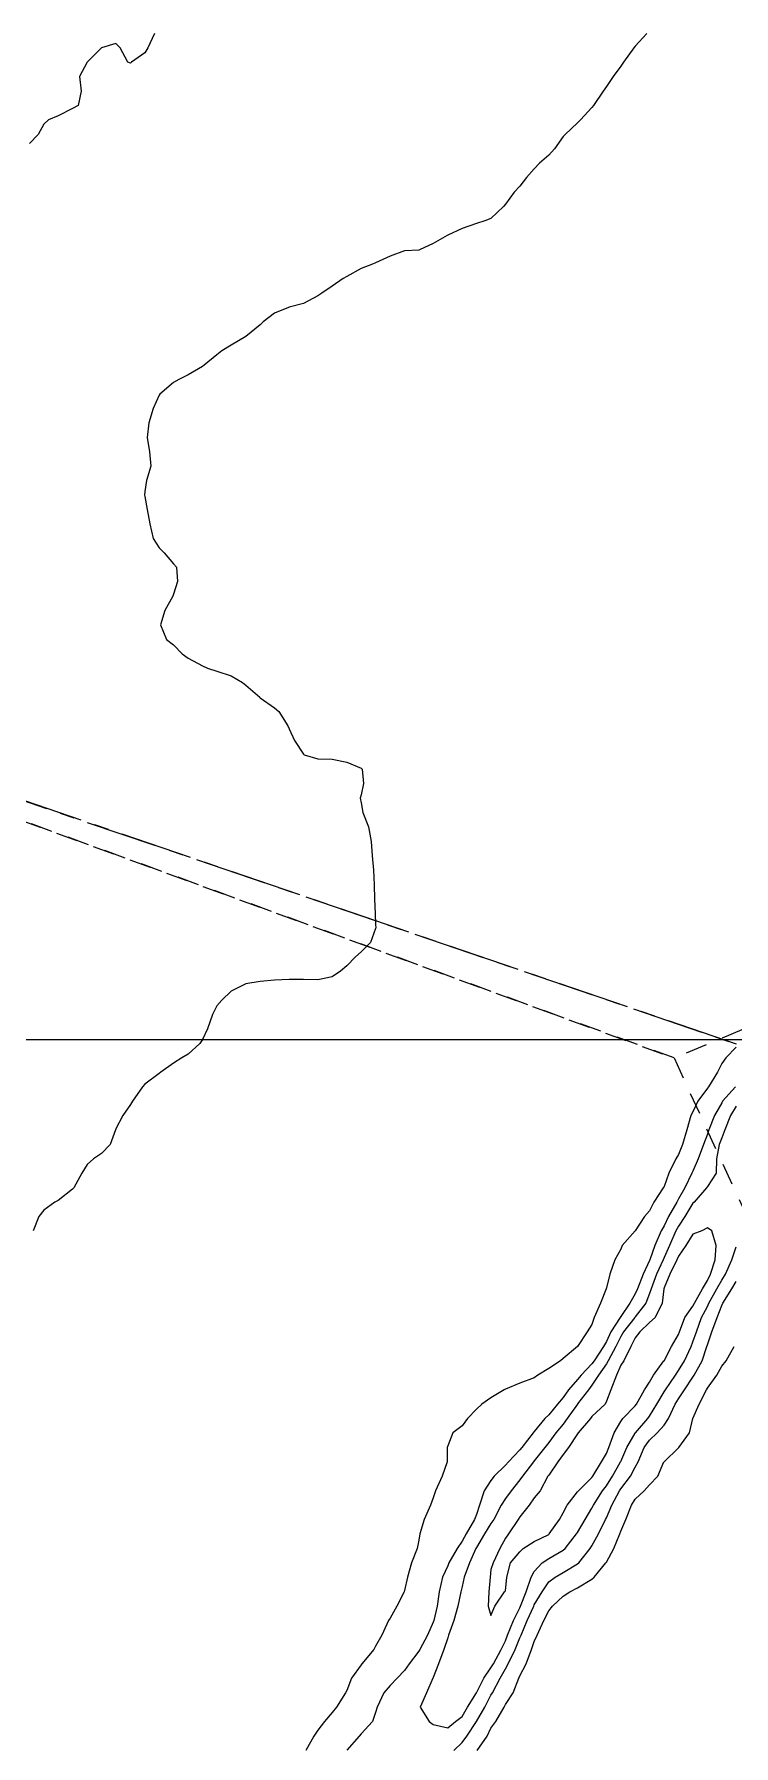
# Model space of a CAD drawing. Header units: centimetres. Extents: x 0 to 642158, y -847 to 649707.
# Drawn here: x 616034.4 to 616058.7, y 620362.9 to 620422.2 of the extents above; entities that cross this region are included whole.
import ezdxf

# ---------------------------------------------------------------- set-up
doc = ezdxf.new("R2010")
doc.units = ezdxf.units.CM
doc.header["$MEASUREMENT"] = 0
doc.linetypes.add('CENTERX2', pattern=[4, 2.5, -0.5, 0.5, -0.5])
doc.linetypes.add('JIS_02_0.7', pattern=[1.35, 0.75, -0.6])
for name, color, linetype, lineweight in [('MEV_grille', 254, 'Continuous', 9), ('WAL_parcellaire agricole', 7, 'JIS_02_0.7', 25), ('WAL_topographie 0.5', 253, 'Continuous', 20)]:
    doc.layers.add(name, color=color, linetype=linetype, lineweight=lineweight)
doc.layers.add('SPW_parcellaire cadastral', color=7, linetype='CENTERX2', lineweight=25, true_color=0xff0542)

# ---------------------------------------------------------------- blocks, each defined once
blk = doc.blocks.new('*U114')
at = {"layer": 'MEV_grille', "transparency": 33554687}
blk.add_lwpolyline([(-1338.461, 0), (1338.461, 0)], dxfattribs=at)
blk = doc.blocks.new('*U115')
at = {"layer": 'MEV_grille', "color": 0, "linetype": 'ByBlock', "lineweight": -2, "transparency": 16777216}
blk.add_blockref('*U114', (0, -2000), dxfattribs=at)

msp = doc.modelspace()

# ---------------------------------------------------------------- linework, layer by layer
at = {"layer": 'SPW_parcellaire cadastral'}
for points in [[(615979.201, 620431.541), (615986.308, 620446.278), (615993.265, 620460.724), (615994.067, 620462.39), (616089.977, 620427.615), (616077.627, 620408.871), (616062.549, 620385.935), (615971.905, 620416.878), (615979.201, 620431.541)], [(616118.04, 620382.235), (616031.659, 620248.331), (615984.324, 620271.39), (615984.893, 620272.731), (615982.963, 620273.84), (615982.334, 620272.36), (615961.505, 620282.512), (615969.185, 620294.979), (615977.961, 620308.915), (615986.263, 620322.005), (615995.821, 620337.861), (616004.045, 620351.134), (616016.126, 620371.393), (615961.881, 620390.136), (615971.905, 620416.878), (616062.549, 620385.935), (616077.627, 620408.871), (616090.561, 620401.059), (616118.04, 620382.235)]]:
    msp.add_lwpolyline(points, dxfattribs=at)
at = {"layer": 'WAL_parcellaire agricole'}
for points in [[(616159.221, 620531.397), (616135.426, 620493.795), (616080.536, 620410.589), (616076.014, 620410.776), (616071.034, 620407.386), (616065.575, 620397.065), (616063.939, 620389.788), (616056.597, 620386.744), (615973.037, 620417.176), (616009.095, 620485.363), (616012.928, 620490.447), (616016.427, 620493.364), (616019.844, 620495.281), (616066.429, 620476.287), (616086.179, 620470.289), (616089.528, 620476.69), (616108.823, 620523.391)], [(615877.22, 620147.518), (615924.71, 620226.023), (615928.647, 620227.83), (615931.997, 620231.311), (615943.094, 620247.952), (615951.343, 620258.273), (615960.371, 620278.134), (615993.264, 620331.947), (616017.942, 620372.032), (615963.19, 620391.276), (615973.037, 620417.176), (616056.597, 620386.744), (616059.267, 620380.924), (616063.397, 620381.285), (616066.427, 620382.985), (616069.336, 620390.146), (616076.375, 620398.886), (616078.075, 620402.286), (616081.594, 620403.867), (616125.44, 620371.795), (616138.159, 620363.094), (616141.274, 620365.797), (616150.914, 620359.078), (615936.082, 620036.976)]]:
    msp.add_lwpolyline(points, dxfattribs=at)
at = {"layer": 'WAL_topographie 0.5'}
for points in [[(616038.591, 620422.25), (616038.357, 620421.75), (616038.25, 620421.574), (616037.792, 620421.25), (616037.75, 620421.214), (616037.666, 620421.25), (616037.393, 620421.75), (616037.25, 620421.893), (616036.75, 620421.75), (616036.75, 620421.75), (616036.25, 620421.25), (616036.25, 620421.25), (616035.983, 620420.75), (616036.041, 620420.25), (616035.938, 620419.75), (616035.75, 620419.65), (616035.25, 620419.387), (616034.917, 620419.25), (616034.75, 620419.1), (616034.555, 620418.75), (616034.25, 620418.427)], [(616055.652, 620422.25), (616055.25, 620421.804), (616055.2, 620421.75), (616054.839, 620421.25), (616054.75, 620421.115), (616054.49, 620420.75), (616054.25, 620420.403), (616054.138, 620420.25), (616053.799, 620419.75), (616053.75, 620419.684), (616053.357, 620419.25), (616053.25, 620419.154), (616052.818, 620418.75), (616052.75, 620418.673), (616052.455, 620418.25), (616052.25, 620418.025), (616051.932, 620417.75), (616051.75, 620417.555), (616051.478, 620417.25), (616051.25, 620416.95), (616051.056, 620416.75), (616050.75, 620416.327), (616050.679, 620416.25), (616050.25, 620415.836), (616050.042, 620415.75), (616049.75, 620415.665), (616049.25, 620415.483), (616048.75, 620415.261), (616048.731, 620415.25), (616048.25, 620414.972), (616047.774, 620414.75), (616047.75, 620414.737), (616047.25, 620414.712), (616046.75, 620414.528), (616046.25, 620414.295), (616046.146, 620414.25), (616045.75, 620414.101), (616045.25, 620413.826), (616045.13, 620413.75), (616044.75, 620413.49), (616044.385, 620413.25), (616044.25, 620413.155), (616043.75, 620412.893), (616043.25, 620412.757), (616043.228, 620412.75), (616042.75, 620412.557), (616042.352, 620412.25), (616042.25, 620412.152), (616041.75, 620411.75), (616041.75, 620411.75), (616041.25, 620411.441), (616040.917, 620411.25), (616040.75, 620411.112), (616040.303, 620410.75), (616040.25, 620410.701), (616039.75, 620410.417), (616039.425, 620410.25), (616039.25, 620410.147), (616038.768, 620409.75), (616038.75, 620409.714), (616038.54, 620409.25), (616038.391, 620408.75), (616038.331, 620408.25), (616038.411, 620407.75), (616038.458, 620407.25), (616038.306, 620406.75), (616038.25, 620406.375), (616038.239, 620406.25), (616038.25, 620406.2), (616038.337, 620405.75), (616038.425, 620405.25), (616038.537, 620404.75), (616038.75, 620404.427), (616038.917, 620404.25), (616039.25, 620403.871), (616039.347, 620403.75), (616039.38, 620403.25), (616039.25, 620402.821), (616039.222, 620402.75), (616038.944, 620402.25), (616038.797, 620401.75), (616039.006, 620401.25), (616039.25, 620401.058), (616039.541, 620400.75), (616039.75, 620400.601), (616040.25, 620400.331), (616040.422, 620400.25), (616040.75, 620400.149), (616041.25, 620399.983), (616041.642, 620399.75), (616041.75, 620399.668), (616042.233, 620399.25), (616042.25, 620399.228), (616042.75, 620398.877), (616042.894, 620398.75), (616043.209, 620398.25), (616043.25, 620398.15), (616043.44, 620397.75), (616043.75, 620397.269), (616043.773, 620397.25), (616044.25, 620397.11), (616044.75, 620397.094), (616045.25, 620397), (616045.75, 620396.786), (616045.784, 620396.75), (616045.833, 620396.25), (616045.75, 620395.868), (616045.72, 620395.75), (616045.75, 620395.583), (616045.803, 620395.25), (616046.005, 620394.75), (616046.098, 620394.25), (616046.132, 620393.75), (616046.18, 620393.25), (616046.206, 620392.75), (616046.208, 620392.25), (616046.239, 620391.75), (616046.25, 620391.375), (616046.256, 620391.25), (616046.25, 620391.231), (616046.071, 620390.75), (616045.75, 620390.426), (616045.551, 620390.25), (616045.25, 620389.936), (616045.032, 620389.75), (616044.75, 620389.562), (616044.25, 620389.447), (616043.75, 620389.459), (616043.25, 620389.467), (616042.75, 620389.438), (616042.25, 620389.395), (616041.75, 620389.31), (616041.611, 620389.25), (616041.25, 620389.064), (616040.917, 620388.75), (616040.75, 620388.546), (616040.596, 620388.25), (616040.428, 620387.75), (616040.25, 620387.388), (616040.163, 620387.25), (616039.75, 620386.877), (616039.533, 620386.75), (616039.25, 620386.561), (616038.812, 620386.25), (616038.75, 620386.212), (616038.25, 620385.837), (616038.17, 620385.75), (616037.828, 620385.25), (616037.75, 620385.133), (616037.494, 620384.75), (616037.25, 620384.292), (616037.233, 620384.25), (616037.05, 620383.75), (616036.75, 620383.429), (616036.472, 620383.25), (616036.25, 620383.056), (616036.074, 620382.75), (616035.793, 620382.25), (616035.75, 620382.196), (616035.25, 620381.808), (616035.136, 620381.75), (616034.75, 620381.467), (616034.574, 620381.25), (616034.382, 620380.75)], [(616058.75, 620387.122), (616058.385, 620386.75), (616058.25, 620386.556), (616058.096, 620386.25), (616057.787, 620385.75), (616057.75, 620385.694), (616057.425, 620385.25), (616057.25, 620384.882), (616057.18, 620384.75), (616057.036, 620384.25), (616056.893, 620383.75), (616056.75, 620383.396), (616056.662, 620383.25), (616056.42, 620382.75), (616056.25, 620382.29), (616056.224, 620382.25), (616055.898, 620381.75), (616055.75, 620381.443), (616055.576, 620381.25), (616055.25, 620380.754), (616055.244, 620380.75), (616054.793, 620380.25), (616054.75, 620380.122), (616054.539, 620379.75), (616054.365, 620379.25), (616054.25, 620378.781), (616054.24, 620378.75), (616054.051, 620378.25), (616053.824, 620377.75), (616053.75, 620377.512), (616053.582, 620377.25), (616053.254, 620376.75), (616053.25, 620376.746), (616052.75, 620376.33), (616052.655, 620376.25), (616052.25, 620375.981), (616051.879, 620375.75), (616051.75, 620375.662), (616051.25, 620375.478), (616050.75, 620375.273), (616050.707, 620375.25), (616050.25, 620374.969), (616049.929, 620374.75), (616049.75, 620374.575), (616049.44, 620374.25), (616049.25, 620374), (616048.93, 620373.75), (616048.75, 620373.3), (616048.737, 620373.25), (616048.736, 620372.75), (616048.558, 620372.25), (616048.331, 620371.75), (616048.25, 620371.506), (616048.152, 620371.25), (616047.933, 620370.75), (616047.784, 620370.25), (616047.75, 620370.04), (616047.688, 620369.75), (616047.495, 620369.25), (616047.356, 620368.75), (616047.25, 620368.291), (616047.236, 620368.25), (616046.982, 620367.75), (616046.75, 620367.339), (616046.703, 620367.25), (616046.462, 620366.75), (616046.25, 620366.358), (616046.186, 620366.25), (616045.779, 620365.75), (616045.75, 620365.714), (616045.415, 620365.25), (616045.25, 620364.824), (616045.205, 620364.75), (616044.901, 620364.25), (616044.75, 620364.065), (616044.48, 620363.75), (616044.25, 620363.449), (616044.105, 620363.25), (616043.836, 620362.75)], [(616058.728, 620385.75), (616058.279, 620385.25), (616058.25, 620385.194), (616057.998, 620384.75), (616057.801, 620384.25), (616057.75, 620384.108), (616057.612, 620383.75), (616057.43, 620383.25), (616057.25, 620382.828), (616057.213, 620382.75), (616056.968, 620382.25), (616056.75, 620381.859), (616056.688, 620381.75), (616056.406, 620381.25), (616056.25, 620380.931), (616056.147, 620380.75), (616055.929, 620380.25), (616055.76, 620379.75), (616055.75, 620379.725), (616055.523, 620379.25), (616055.33, 620378.75), (616055.25, 620378.571), (616055.06, 620378.25), (616054.75, 620377.787), (616054.725, 620377.75), (616054.401, 620377.25), (616054.25, 620376.923), (616054.146, 620376.75), (616053.821, 620376.25), (616053.75, 620376.149), (616053.371, 620375.75), (616053.25, 620375.599), (616052.937, 620375.25), (616052.75, 620374.984), (616052.556, 620374.75), (616052.25, 620374.377), (616052.116, 620374.25), (616051.75, 620373.801), (616051.708, 620373.75), (616051.317, 620373.25), (616051.25, 620373.168), (616050.854, 620372.75), (616050.75, 620372.635), (616050.358, 620372.25), (616050.25, 620372.109), (616050.014, 620371.75), (616049.855, 620371.25), (616049.75, 620370.929), (616049.679, 620370.75), (616049.385, 620370.25), (616049.25, 620370.004), (616049.081, 620369.75), (616048.794, 620369.25), (616048.75, 620369.143), (616048.569, 620368.75), (616048.457, 620368.25), (616048.386, 620367.75), (616048.269, 620367.25), (616048.25, 620367.196), (616048.047, 620366.75), (616047.789, 620366.25), (616047.75, 620366.185), (616047.418, 620365.75), (616047.25, 620365.518), (616047.004, 620365.25), (616046.75, 620365.001), (616046.54, 620364.75), (616046.303, 620364.25), (616046.25, 620364.067), (616046.14, 620363.75), (616045.75, 620363.32), (616045.686, 620363.25), (616045.25, 620362.758)], [(616058.75, 620385.079), (616058.553, 620384.75), (616058.352, 620384.25), (616058.25, 620383.977), (616058.158, 620383.75), (616058.07, 620383.25), (616058.057, 620382.75), (616057.75, 620382.293), (616057.726, 620382.25), (616057.291, 620381.75), (616057.25, 620381.709), (616056.97, 620381.25), (616056.75, 620380.921), (616056.659, 620380.75), (616056.437, 620380.25), (616056.25, 620379.831), (616056.215, 620379.75), (616055.983, 620379.25), (616055.806, 620378.75), (616055.75, 620378.579), (616055.62, 620378.25), (616055.25, 620377.77), (616055.235, 620377.75), (616054.847, 620377.25), (616054.75, 620377.093), (616054.574, 620376.75), (616054.311, 620376.25), (616054.25, 620376.152), (616053.976, 620375.75), (616053.75, 620375.403), (616053.627, 620375.25), (616053.25, 620374.755), (616053.246, 620374.75), (616052.889, 620374.25), (616052.75, 620374.061), (616052.502, 620373.75), (616052.25, 620373.424), (616052.113, 620373.25), (616051.75, 620372.782), (616051.724, 620372.75), (616051.339, 620372.25), (616051.25, 620372.125), (616050.95, 620371.75), (616050.75, 620371.482), (616050.608, 620371.25), (616050.346, 620370.75), (616050.25, 620370.61), (616050.031, 620370.25), (616049.75, 620369.787), (616049.728, 620369.75), (616049.504, 620369.25), (616049.325, 620368.75), (616049.25, 620368.429), (616049.209, 620368.25), (616049.104, 620367.75), (616048.961, 620367.25), (616048.782, 620366.75), (616048.75, 620366.654), (616048.621, 620366.25), (616048.428, 620365.75), (616048.25, 620365.276), (616048.239, 620365.25), (616048.017, 620364.75), (616047.797, 620364.25), (616048.107, 620363.75), (616048.25, 620363.646), (616048.75, 620363.538), (616049.024, 620363.75), (616049.25, 620363.925), (616049.441, 620364.25), (616049.75, 620364.743), (616049.753, 620364.75), (616049.999, 620365.25), (616050.25, 620365.61), (616050.332, 620365.75), (616050.604, 620366.25), (616050.75, 620366.553), (616050.828, 620366.75), (616051.026, 620367.25), (616051.25, 620367.697), (616051.274, 620367.75), (616051.469, 620368.25), (616051.64, 620368.75), (616051.75, 620368.952), (616052.028, 620369.25), (616052.25, 620369.399), (616052.75, 620369.693), (616052.818, 620369.75), (616053.218, 620370.25), (616053.25, 620370.3), (616053.517, 620370.75), (616053.75, 620371.14), (616053.805, 620371.25), (616054.117, 620371.75), (616054.25, 620371.924), (616054.464, 620372.25), (616054.745, 620372.75), (616054.75, 620372.761), (616054.962, 620373.25), (616055.25, 620373.744), (616055.254, 620373.75), (616055.688, 620374.25), (616055.75, 620374.337), (616056.002, 620374.75), (616056.25, 620375.173), (616056.298, 620375.25), (616056.645, 620375.75), (616056.75, 620375.91), (616056.955, 620376.25), (616057.187, 620376.75), (616057.25, 620376.905), (616057.368, 620377.25), (616057.552, 620377.75), (616057.75, 620378.137), (616057.806, 620378.25), (616058.079, 620378.75), (616058.25, 620379.051), (616058.38, 620379.25), (616058.598, 620379.75), (616058.75, 620380.197)], [(616050.25, 620367.421), (616050.389, 620367.75), (616050.719, 620368.25), (616050.75, 620368.286), (616050.804, 620368.75), (616050.927, 620369.25), (616051.25, 620369.635), (616051.369, 620369.75), (616051.75, 620369.99), (616052.25, 620370.233), (616052.271, 620370.25), (616052.625, 620370.75), (616052.75, 620370.979), (616052.886, 620371.25), (616053.25, 620371.708), (616053.279, 620371.75), (616053.75, 620372.205), (616053.784, 620372.25), (616054.086, 620372.75), (616054.25, 620373.041), (616054.334, 620373.25), (616054.522, 620373.75), (616054.75, 620374.144), (616054.818, 620374.25), (616055.25, 620374.688), (616055.292, 620374.75), (616055.576, 620375.25), (616055.75, 620375.511), (616055.884, 620375.75), (616056.246, 620376.25), (616056.25, 620376.255), (616056.504, 620376.75), (616056.75, 620377.166), (616056.783, 620377.25), (616056.973, 620377.75), (616057.25, 620378.143), (616057.302, 620378.25), (616057.587, 620378.75), (616057.75, 620379.029), (616057.856, 620379.25), (616058.018, 620379.75), (616058.059, 620380.25), (616057.903, 620380.75), (616057.75, 620380.864), (616057.561, 620380.75), (616057.25, 620380.635), (616057.009, 620380.25), (616056.75, 620379.876), (616056.696, 620379.75), (616056.451, 620379.25), (616056.25, 620378.784), (616056.239, 620378.75), (616056.179, 620378.25), (616055.94, 620377.75), (616055.75, 620377.577), (616055.409, 620377.25), (616055.25, 620377.052), (616055.098, 620376.75), (616054.859, 620376.25), (616054.75, 620376.096), (616054.598, 620375.75), (616054.403, 620375.25), (616054.25, 620374.852), (616054.206, 620374.75), (616053.75, 620374.321), (616053.694, 620374.25), (616053.274, 620373.75), (616053.25, 620373.721), (616052.938, 620373.25), (616052.75, 620373.007), (616052.566, 620372.75), (616052.25, 620372.294), (616052.222, 620372.25), (616051.954, 620371.75), (616051.75, 620371.501), (616051.577, 620371.25), (616051.25, 620370.839), (616051.187, 620370.75), (616050.861, 620370.25), (616050.75, 620370.1), (616050.552, 620369.75), (616050.323, 620369.25), (616050.25, 620369.015), (616050.225, 620368.75), (616050.174, 620368.25), (616050.153, 620367.75), (616050.25, 620367.421)], [(616048.96, 620362.75), (616049.25, 620363.029), (616049.409, 620363.25), (616049.749, 620363.75), (616049.75, 620363.752), (616050.034, 620364.25), (616050.25, 620364.666), (616050.3, 620364.75), (616050.564, 620365.25), (616050.75, 620365.579), (616050.845, 620365.75), (616051.085, 620366.25), (616051.25, 620366.653), (616051.295, 620366.75), (616051.507, 620367.25), (616051.732, 620367.75), (616051.75, 620367.79), (616052.023, 620368.25), (616052.25, 620368.591), (616052.47, 620368.75), (616052.75, 620368.917), (616053.25, 620369.215), (616053.293, 620369.25), (616053.693, 620369.75), (616053.75, 620369.841), (616053.975, 620370.25), (616054.219, 620370.75), (616054.25, 620370.815), (616054.435, 620371.25), (616054.709, 620371.75), (616054.75, 620371.813), (616055.081, 620372.25), (616055.25, 620372.57), (616055.352, 620372.75), (616055.561, 620373.25), (616055.75, 620373.507), (616056.015, 620373.75), (616056.25, 620374.02), (616056.407, 620374.25), (616056.64, 620374.75), (616056.75, 620374.929), (616056.955, 620375.25), (616057.25, 620375.686), (616057.293, 620375.75), (616057.567, 620376.25), (616057.733, 620376.75), (616057.75, 620376.809), (616057.909, 620377.25), (616058.094, 620377.75), (616058.25, 620378.163), (616058.292, 620378.25), (616058.596, 620378.75), (616058.75, 620379.001)], [(616049.773, 620362.75), (616050.114, 620363.25), (616050.25, 620363.517), (616050.416, 620363.75), (616050.707, 620364.25), (616050.75, 620364.338), (616051.016, 620364.75), (616051.216, 620365.25), (616051.25, 620365.335), (616051.465, 620365.75), (616051.659, 620366.25), (616051.75, 620366.526), (616051.855, 620366.75), (616052.078, 620367.25), (616052.25, 620367.59), (616052.388, 620367.75), (616052.75, 620368.095), (616052.981, 620368.25), (616053.25, 620368.386), (616053.75, 620368.682), (616053.832, 620368.75), (616054.235, 620369.25), (616054.25, 620369.278), (616054.509, 620369.75), (616054.715, 620370.25), (616054.75, 620370.349), (616054.926, 620370.75), (616055.122, 620371.25), (616055.25, 620371.461), (616055.557, 620371.75), (616055.75, 620371.95), (616056.035, 620372.25), (616056.247, 620372.75), (616056.25, 620372.754), (616056.75, 620373.238), (616056.763, 620373.25), (616057.127, 620373.75), (616057.249, 620374.25), (616057.25, 620374.253), (616057.468, 620374.75), (616057.715, 620375.25), (616057.75, 620375.307), (616058.081, 620375.75), (616058.25, 620376.071), (616058.403, 620376.25), (616058.675, 620376.75)]]:
    msp.add_lwpolyline(points, dxfattribs=at)

# ---------------------------------------------------------------- block references
at = {"layer": 'MEV_grille', "transparency": 33554687}
msp.add_blockref('*U115', (616669.481, 622387.381), dxfattribs=at)

doc.saveas('drawing.dxf')
